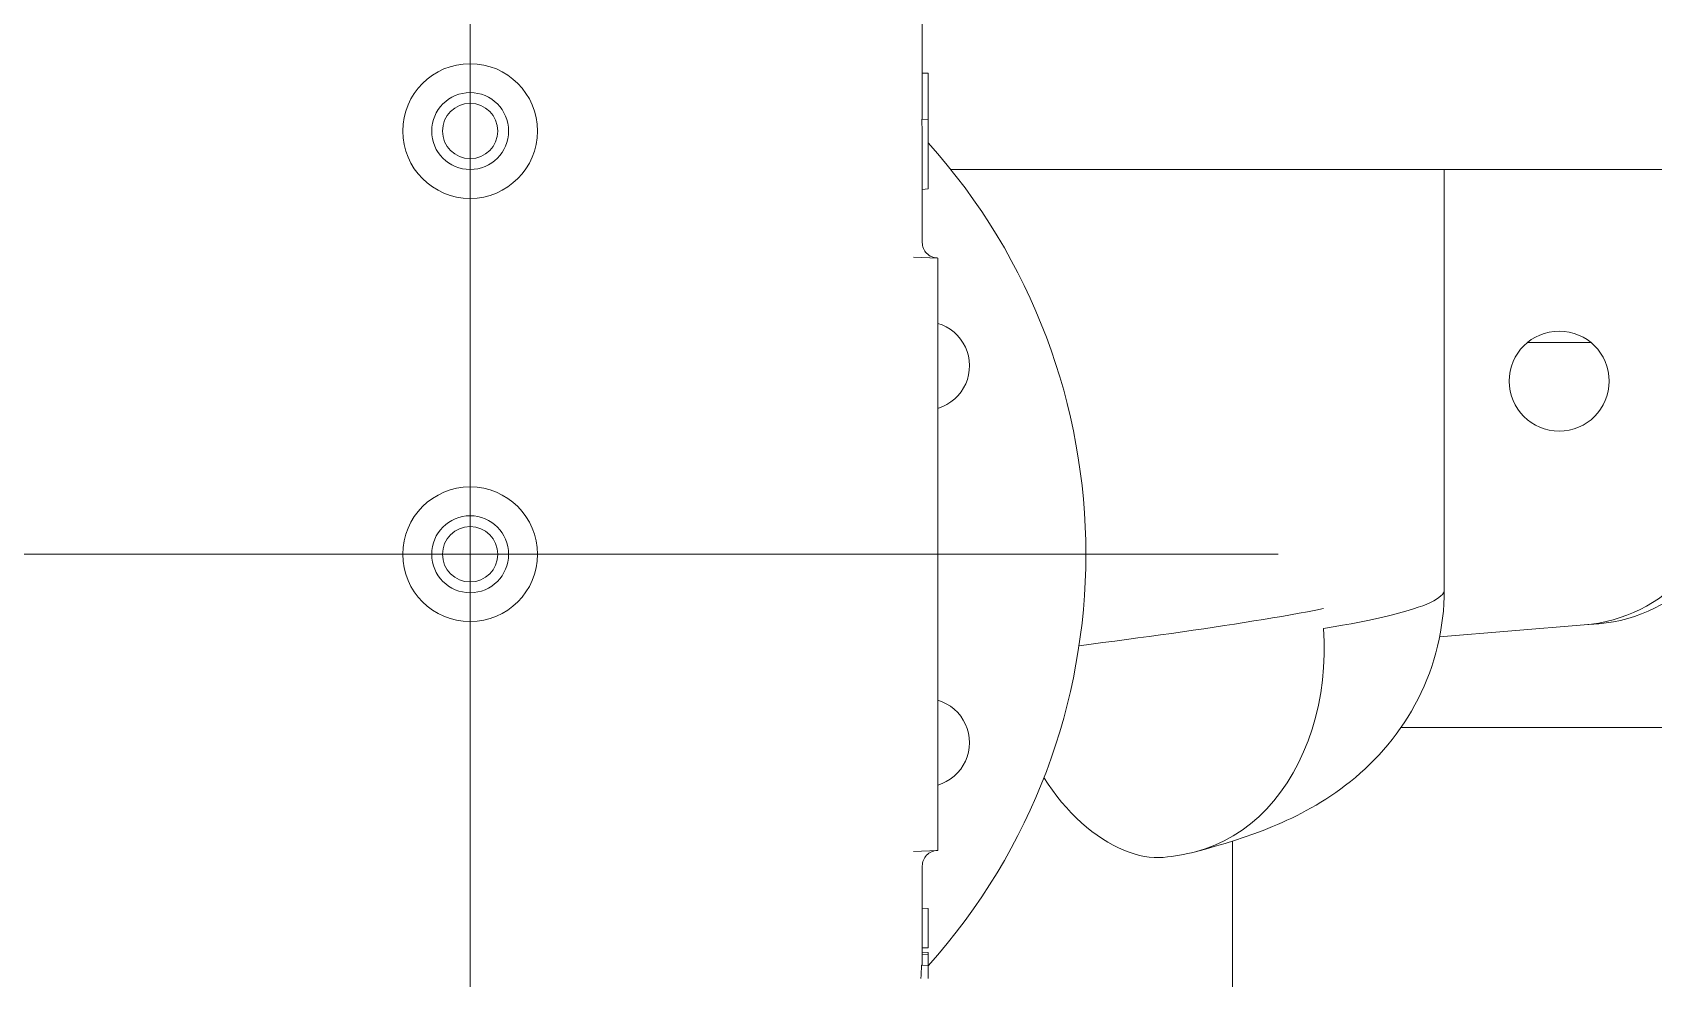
# Model space of a CAD drawing. Extents: x -965262 to 1142518, y -357520 to 71675.
# Drawn here: x -852584 to -852162.8, y -93003.1 to -92757.2 of the extents above; entities that cross this region are included whole.
import ezdxf

# ---------------------------------------------------------------- set-up
doc = ezdxf.new("R2010")
doc.units = 0
doc.header["$LTSCALE"] = 10
doc.layers.get('0').update_dxf_attribs({"linetype": 'CONTINUOUS', "lineweight": 30})
doc.layers.add('Оборудование', color=7, linetype='CONTINUOUS', lineweight=30)

msp = doc.modelspace()

# ---------------------------------------------------------------- hatches: boundary and pattern name
at = {"lineweight": 30, "true_color": 0x1b8828}
h = msp.add_hatch(color=106, dxfattribs=at)
h.dxf.hatch_style = 1
h.paths.add_polyline_path([(-851459.79, -90277.67), (-853359.79, -90277.67), (-853359.79, -94944.84), (-851459.79, -94944.84)])
h.paths.add_polyline_path([(-851559.79, -94844.84), (-853259.79, -94844.84), (-853259.79, -90344.85), (-851559.79, -90344.85)], flags=16)

# ---------------------------------------------------------------- linework, layer by layer
at = {"layer": 'Оборудование', "color": 7, "linetype": 'Continuous', "lineweight": 0}
for p, q in [((-852470.29, -91794.02, -2902.58), (-852470.29, -93102.84, -2902.58)), ((-852680.29, -92892.84, -2902.58), (-852260.29, -92892.84, -2902.58))]:
    msp.add_line(p, q, dxfattribs=at)
at = {"layer": 'Оборудование', "color": 7, "lineweight": 0}
for p, q in [((-852352.79, -92748.68, -2902.58), (-852352.79, -92767.79, -2902.58)), ((-852352.8, -92779.79, -2902.58), (-852352.8, -92767.79, -2902.58)), ((-852351.29, -92767.84, -2902.58), (-852352.8, -92767.79, -2902.58)), ((-852351.29, -92767.84, -2902.58), (-852351.29, -92779.84, -2902.58)), ((-852351.29, -92779.84, -2902.58), (-852352.89, -92779.78, -2902.58)), ((-852351.29, -92779.84, -2902.58), (-852351.29, -92797.84, -2902.58)), ((-852345.39, -92792.84, -2902.58), (-852303.53, -92792.84, -2902.58)), ((-852303.53, -92792.84, -2902.58), (-852159.4, -92792.84, -2902.58)), ((-852217.14, -92792.84, -2902.58), (-852217.14, -92902.05, -2902.58)), ((-852351.29, -92797.84, -2902.58), (-852352.79, -92798.04, -2902.58)), ((-852352.79, -92798.04, -2902.58), (-852352.79, -92811.84, -2902.58)), ((-852352.79, -92811.84, -2902.58), (-852352.77, -92812.22, -2902.58)), ((-852352.77, -92812.22, -2902.58), (-852352.72, -92812.6, -2902.58)), ((-852348.79, -92815.84, -2902.58), (-852355.1, -92815.62, -2902.58)), ((-852352.72, -92812.6, -2902.58), (-852352.63, -92812.97, -2902.58)), ((-852352.63, -92812.97, -2902.58), (-852352.5, -92813.33, -2902.58)), ((-852352.5, -92813.33, -2902.58), (-852352.34, -92813.68, -2902.58)), ((-852352.34, -92813.68, -2902.58), (-852352.14, -92814.02, -2902.58)), ((-852352.14, -92814.02, -2902.58), (-852351.92, -92814.33, -2902.58)), ((-852351.92, -92814.33, -2902.58), (-852351.67, -92814.62, -2902.58)), ((-852351.67, -92814.62, -2902.58), (-852351.39, -92814.88, -2902.58)), ((-852351.39, -92814.88, -2902.58), (-852351.08, -92815.11, -2902.58)), ((-852351.08, -92815.11, -2902.58), (-852350.76, -92815.32, -2902.58)), ((-852350.76, -92815.32, -2902.58), (-852350.41, -92815.49, -2902.58)), ((-852350.41, -92815.49, -2902.58), (-852350.06, -92815.63, -2902.58)), ((-852350.06, -92815.63, -2902.58), (-852349.69, -92815.73, -2902.58)), ((-852349.69, -92815.73, -2902.58), (-852349.31, -92815.8, -2902.58)), ((-852349.31, -92815.8, -2902.58), (-852348.93, -92815.83, -2902.58)), ((-852348.79, -92815.84, -2902.58), (-852348.79, -92817.84, -2902.58)), ((-852348.79, -92817.84, -2902.58), (-852348.79, -92967.84, -2902.58)), ((-852348.79, -92832.82, -2902.58), (-852347.67, -92833.21, -2902.58)), ((-852347.67, -92833.21, -2902.58), (-852346.58, -92833.73, -2902.58)), ((-852346.58, -92833.73, -2902.58), (-852345.53, -92834.37, -2902.58)), ((-852345.53, -92834.37, -2902.58), (-852344.55, -92835.13, -2902.58)), ((-852344.55, -92835.13, -2902.58), (-852343.65, -92835.99, -2902.58)), ((-852343.65, -92835.99, -2902.58), (-852342.85, -92836.94, -2902.58)), ((-852342.85, -92836.94, -2902.58), (-852342.16, -92837.96, -2902.58)), ((-852342.16, -92837.96, -2902.58), (-852341.6, -92839.02, -2902.58)), ((-852341.6, -92839.02, -2902.58), (-852341.16, -92840.12, -2902.58)), ((-852341.16, -92840.12, -2902.58), (-852340.82, -92841.29, -2902.58)), ((-852340.82, -92841.29, -2902.58), (-852340.61, -92842.5, -2902.58)), ((-852195.6, -92837.84, -2902.58), (-852178.98, -92837.84, -2902.58)), ((-852340.59, -92844.99, -2902.58), (-852340.78, -92846.21, -2902.58)), ((-852340.61, -92842.5, -2902.58), (-852340.53, -92843.74, -2902.58)), ((-852340.53, -92843.74, -2902.58), (-852340.59, -92844.99, -2902.58)), ((-852342.06, -92849.58, -2902.58), (-852342.72, -92850.6, -2902.58)), ((-852341.52, -92848.52, -2902.58), (-852342.06, -92849.58, -2902.58)), ((-852341.09, -92847.39, -2902.58), (-852341.52, -92848.52, -2902.58)), ((-852340.78, -92846.21, -2902.58), (-852341.09, -92847.39, -2902.58)), ((-852347.49, -92854.42, -2902.58), (-852348.61, -92854.83, -2902.58)), ((-852346.39, -92853.88, -2902.58), (-852347.49, -92854.42, -2902.58)), ((-852345.35, -92853.21, -2902.58), (-852346.39, -92853.88, -2902.58)), ((-852344.38, -92852.43, -2902.58), (-852345.35, -92853.21, -2902.58)), ((-852343.5, -92851.56, -2902.58), (-852344.38, -92852.43, -2902.58)), ((-852342.72, -92850.6, -2902.58), (-852343.5, -92851.56, -2902.58)), ((-852348.78, -92854.89, -2902.58), (-852348.79, -92854.89, -2902.58)), ((-852348.77, -92854.88, -2902.58), (-852348.78, -92854.88, -2902.58)), ((-852348.78, -92854.88, -2902.58), (-852348.78, -92854.89, -2902.58)), ((-852348.76, -92854.88, -2902.58), (-852348.77, -92854.88, -2902.58)), ((-852348.75, -92854.88, -2902.58), (-852348.76, -92854.88, -2902.58)), ((-852348.74, -92854.87, -2902.58), (-852348.75, -92854.88, -2902.58)), ((-852348.73, -92854.87, -2902.58), (-852348.74, -92854.87, -2902.58)), ((-852348.74, -92854.87, -2902.58), (-852348.74, -92854.87, -2902.58)), ((-852348.72, -92854.87, -2902.58), (-852348.73, -92854.87, -2902.58)), ((-852348.71, -92854.86, -2902.58), (-852348.72, -92854.87, -2902.58)), ((-852348.7, -92854.86, -2902.58), (-852348.71, -92854.86, -2902.58)), ((-852348.71, -92854.86, -2902.58), (-852348.71, -92854.86, -2902.58)), ((-852348.69, -92854.86, -2902.58), (-852348.7, -92854.86, -2902.58)), ((-852348.68, -92854.86, -2902.58), (-852348.69, -92854.86, -2902.58)), ((-852348.67, -92854.85, -2902.58), (-852348.68, -92854.86, -2902.58)), ((-852348.66, -92854.85, -2902.58), (-852348.67, -92854.85, -2902.58)), ((-852348.67, -92854.85, -2902.58), (-852348.67, -92854.85, -2902.58)), ((-852348.65, -92854.85, -2902.58), (-852348.66, -92854.85, -2902.58)), ((-852348.64, -92854.84, -2902.58), (-852348.65, -92854.85, -2902.58)), ((-852348.63, -92854.84, -2902.58), (-852348.64, -92854.84, -2902.58)), ((-852348.64, -92854.84, -2902.58), (-852348.64, -92854.84, -2902.58)), ((-852348.62, -92854.84, -2902.58), (-852348.63, -92854.84, -2902.58)), ((-852348.61, -92854.83, -2902.58), (-852348.62, -92854.84, -2902.58)), ((-852348.61, -92854.83, -2902.58), (-852348.61, -92854.83, -2902.58)), ((-852220.73, -92905.36, -2902.58), (-852219.89, -92904.94, -2902.58)), ((-852219.89, -92904.94, -2902.58), (-852219.16, -92904.52, -2902.58)), ((-852219.16, -92904.52, -2902.58), (-852218.55, -92904.1, -2902.58)), ((-852218.55, -92904.1, -2902.58), (-852218.04, -92903.68, -2902.58)), ((-852218.04, -92903.68, -2902.58), (-852217.65, -92903.27, -2902.58)), ((-852217.65, -92903.27, -2902.58), (-852217.37, -92902.86, -2902.58)), ((-852217.37, -92902.86, -2902.58), (-852217.2, -92902.46, -2902.58)), ((-852217.17, -92903.9, -2902.58), (-852217.25, -92905.74, -2902.58)), ((-852217.2, -92902.46, -2902.58), (-852217.14, -92902.05, -2902.58)), ((-852217.14, -92902.05, -2902.58), (-852217.17, -92903.9, -2902.58)), ((-852264.16, -92909.78, -2902.58), (-852261.75, -92909.37, -2902.58)), ((-852261.75, -92909.37, -2902.58), (-852259.4, -92908.97, -2902.58)), ((-852259.4, -92908.97, -2902.58), (-852257.11, -92908.57, -2902.58)), ((-852257.11, -92908.57, -2902.58), (-852254.87, -92908.17, -2902.58)), ((-852254.87, -92908.17, -2902.58), (-852252.69, -92907.76, -2902.58)), ((-852252.69, -92907.76, -2902.58), (-852250.56, -92907.36, -2902.58)), ((-852250.56, -92907.36, -2902.58), (-852248.5, -92906.96, -2902.58)), ((-852235.03, -92909.61, -2902.58), (-852233.13, -92909.19, -2902.58)), ((-852233.13, -92909.19, -2902.58), (-852231.33, -92908.76, -2902.58)), ((-852231.33, -92908.76, -2902.58), (-852229.64, -92908.34, -2902.58)), ((-852229.64, -92908.34, -2902.58), (-852228.05, -92907.91, -2902.58)), ((-852228.05, -92907.91, -2902.58), (-852226.56, -92907.48, -2902.58)), ((-852226.56, -92907.48, -2902.58), (-852225.18, -92907.06, -2902.58)), ((-852225.18, -92907.06, -2902.58), (-852223.9, -92906.63, -2902.58)), ((-852223.9, -92906.63, -2902.58), (-852222.74, -92906.21, -2902.58)), ((-852222.74, -92906.21, -2902.58), (-852221.68, -92905.78, -2902.58)), ((-852221.68, -92905.78, -2902.58), (-852220.73, -92905.36, -2902.58)), ((-852217.39, -92907.59, -2902.58), (-852217.59, -92909.43, -2902.58)), ((-852217.25, -92905.74, -2902.58), (-852217.39, -92907.59, -2902.58)), ((-852290.88, -92913.8, -2902.58), (-852288.01, -92913.4, -2902.58)), ((-852288.01, -92913.4, -2902.58), (-852285.18, -92913, -2902.58)), ((-852285.18, -92913, -2902.58), (-852282.39, -92912.59, -2902.58)), ((-852282.39, -92912.59, -2902.58), (-852279.64, -92912.19, -2902.58)), ((-852279.64, -92912.19, -2902.58), (-852276.94, -92911.79, -2902.58)), ((-852276.94, -92911.79, -2902.58), (-852274.29, -92911.39, -2902.58)), ((-852274.29, -92911.39, -2902.58), (-852271.68, -92910.98, -2902.58)), ((-852271.68, -92910.98, -2902.58), (-852269.12, -92910.58, -2902.58)), ((-852269.12, -92910.58, -2902.58), (-852266.61, -92910.18, -2902.58)), ((-852266.61, -92910.18, -2902.58), (-852264.16, -92909.78, -2902.58)), ((-852248.5, -92912.12, -2902.58), (-852246.02, -92911.71, -2902.58)), ((-852248.5, -92912.12, -2902.58), (-852248.35, -92915.51, -2902.58)), ((-852246.02, -92911.71, -2902.58), (-852243.63, -92911.29, -2902.58)), ((-852243.63, -92911.29, -2902.58), (-852241.33, -92910.88, -2902.58)), ((-852241.33, -92910.88, -2902.58), (-852239.14, -92910.46, -2902.58)), ((-852239.14, -92910.46, -2902.58), (-852237.04, -92910.04, -2902.58)), ((-852237.04, -92910.04, -2902.58), (-852235.03, -92909.61, -2902.58)), ((-852218.13, -92913.09, -2902.58), (-852218.49, -92914.9, -2902.58)), ((-852180.82, -92911.22, -2902.58), (-852218.37, -92914.34, -2902.58)), ((-852217.83, -92911.26, -2902.58), (-852218.13, -92913.09, -2902.58)), ((-852217.59, -92909.43, -2902.58), (-852217.83, -92911.26, -2902.58)), ((-852180.82, -92911.22, -2902.58), (-852177.03, -92910.9, -2902.58)), ((-852312.07, -92916.62, -2902.58), (-852308.94, -92916.21, -2902.58)), ((-852308.94, -92916.21, -2902.58), (-852305.84, -92915.81, -2902.58)), ((-852305.84, -92915.81, -2902.58), (-852302.77, -92915.41, -2902.58)), ((-852302.77, -92915.41, -2902.58), (-852299.75, -92915.01, -2902.58)), ((-852299.75, -92915.01, -2902.58), (-852296.75, -92914.6, -2902.58)), ((-852296.75, -92914.6, -2902.58), (-852293.8, -92914.2, -2902.58)), ((-852293.8, -92914.2, -2902.58), (-852290.88, -92913.8, -2902.58)), ((-852248.35, -92915.51, -2902.58), (-852248.35, -92918.9, -2902.58)), ((-852218.89, -92916.7, -2902.58), (-852219.35, -92918.49, -2902.58)), ((-852218.49, -92914.9, -2902.58), (-852218.89, -92916.7, -2902.58)), ((-852248.35, -92918.9, -2902.58), (-852248.5, -92922.26, -2902.58)), ((-852220.42, -92922, -2902.58), (-852221.03, -92923.72, -2902.58)), ((-852219.86, -92920.25, -2902.58), (-852220.42, -92922, -2902.58)), ((-852219.35, -92918.49, -2902.58), (-852219.86, -92920.25, -2902.58)), ((-852248.8, -92925.58, -2902.58), (-852249.25, -92928.86, -2902.58)), ((-852248.5, -92922.26, -2902.58), (-852248.8, -92925.58, -2902.58)), ((-852221.69, -92925.43, -2902.58), (-852222.4, -92927.11, -2902.58)), ((-852221.03, -92923.72, -2902.58), (-852221.69, -92925.43, -2902.58)), ((-852249.25, -92928.86, -2902.58), (-852249.86, -92932.09, -2902.58)), ((-852223.96, -92930.4, -2902.58), (-852224.8, -92932.01, -2902.58)), ((-852223.15, -92928.77, -2902.58), (-852223.96, -92930.4, -2902.58)), ((-852222.4, -92927.11, -2902.58), (-852223.15, -92928.77, -2902.58)), ((-852348.79, -92930.79, -2902.58), (-852347.66, -92931.19, -2902.58)), ((-852347.66, -92931.19, -2902.58), (-852346.55, -92931.71, -2902.58)), ((-852346.55, -92931.71, -2902.58), (-852345.49, -92932.36, -2902.58)), ((-852345.49, -92932.36, -2902.58), (-852344.5, -92933.13, -2902.58)), ((-852344.5, -92933.13, -2902.58), (-852343.6, -92934, -2902.58)), ((-852343.6, -92934, -2902.58), (-852342.81, -92934.96, -2902.58)), ((-852249.86, -92932.09, -2902.58), (-852250.6, -92935.25, -2902.58)), ((-852225.69, -92933.59, -2902.58), (-852226.62, -92935.14, -2902.58)), ((-852224.8, -92932.01, -2902.58), (-852225.69, -92933.59, -2902.58)), ((-852342.81, -92934.96, -2902.58), (-852342.13, -92935.98, -2902.58)), ((-852342.13, -92935.98, -2902.58), (-852341.57, -92937.04, -2902.58)), ((-852341.57, -92937.04, -2902.58), (-852341.13, -92938.16, -2902.58)), ((-852341.13, -92938.16, -2902.58), (-852340.8, -92939.35, -2902.58)), ((-852251.49, -92938.33, -2902.58), (-852252.52, -92941.32, -2902.58)), ((-852250.6, -92935.25, -2902.58), (-852251.49, -92938.33, -2902.58)), ((-852228.59, -92938.13, -2902.58), (-852229.62, -92939.57, -2902.58)), ((-852227.58, -92936.65, -2902.58), (-852228.59, -92938.13, -2902.58)), ((-852127.29, -92937.84, -2902.58), (-852228.38, -92937.84, -2902.58)), ((-852226.62, -92935.14, -2902.58), (-852227.58, -92936.65, -2902.58)), ((-852340.6, -92943.08, -2902.58), (-852340.81, -92944.31, -2902.58)), ((-852340.8, -92939.35, -2902.58), (-852340.6, -92940.58, -2902.58)), ((-852340.6, -92940.58, -2902.58), (-852340.53, -92941.83, -2902.58)), ((-852340.53, -92941.83, -2902.58), (-852340.6, -92943.08, -2902.58)), ((-852252.52, -92941.32, -2902.58), (-852253.69, -92944.22, -2902.58)), ((-852231.8, -92942.34, -2902.58), (-852232.94, -92943.67, -2902.58)), ((-852230.7, -92940.97, -2902.58), (-852231.8, -92942.34, -2902.58)), ((-852229.62, -92939.57, -2902.58), (-852230.7, -92940.97, -2902.58)), ((-852341.57, -92946.59, -2902.58), (-852342.13, -92947.67, -2902.58)), ((-852341.13, -92945.48, -2902.58), (-852341.57, -92946.59, -2902.58)), ((-852340.81, -92944.31, -2902.58), (-852341.13, -92945.48, -2902.58)), ((-852255, -92947.01, -2902.58), (-852256.43, -92949.68, -2902.58)), ((-852253.69, -92944.22, -2902.58), (-852255, -92947.01, -2902.58)), ((-852235.29, -92946.21, -2902.58), (-852236.5, -92947.43, -2902.58)), ((-852234.1, -92944.96, -2902.58), (-852235.29, -92946.21, -2902.58)), ((-852232.94, -92943.67, -2902.58), (-852234.1, -92944.96, -2902.58)), ((-852345.51, -92951.29, -2902.58), (-852346.57, -92951.94, -2902.58)), ((-852344.52, -92950.53, -2902.58), (-852345.51, -92951.29, -2902.58)), ((-852343.62, -92949.66, -2902.58), (-852344.52, -92950.53, -2902.58)), ((-852342.82, -92948.7, -2902.58), (-852343.62, -92949.66, -2902.58)), ((-852342.13, -92947.67, -2902.58), (-852342.82, -92948.7, -2902.58)), ((-852320.11, -92952.56, -2902.58), (-852321.19, -92950.88, -2902.58)), ((-852256.43, -92949.68, -2902.58), (-852257.99, -92952.24, -2902.58)), ((-852240.23, -92950.82, -2902.58), (-852241.5, -92951.87, -2902.58)), ((-852238.98, -92949.73, -2902.58), (-852240.23, -92950.82, -2902.58)), ((-852237.73, -92948.6, -2902.58), (-852238.98, -92949.73, -2902.58)), ((-852236.5, -92947.43, -2902.58), (-852237.73, -92948.6, -2902.58)), ((-852347.66, -92952.46, -2902.58), (-852348.79, -92952.85, -2902.58)), ((-852346.57, -92951.94, -2902.58), (-852347.66, -92952.46, -2902.58)), ((-852318.98, -92954.18, -2902.58), (-852320.11, -92952.56, -2902.58)), ((-852317.81, -92955.75, -2902.58), (-852318.98, -92954.18, -2902.58)), ((-852259.67, -92954.66, -2902.58), (-852261.47, -92956.94, -2902.58)), ((-852257.99, -92952.24, -2902.58), (-852259.67, -92954.66, -2902.58)), ((-852246.62, -92955.62, -2902.58), (-852247.9, -92956.46, -2902.58)), ((-852245.34, -92954.74, -2902.58), (-852246.62, -92955.62, -2902.58)), ((-852244.05, -92953.83, -2902.58), (-852245.34, -92954.74, -2902.58)), ((-852242.78, -92952.87, -2902.58), (-852244.05, -92953.83, -2902.58)), ((-852241.5, -92951.87, -2902.58), (-852242.78, -92952.87, -2902.58)), ((-852316.6, -92957.25, -2902.58), (-852317.81, -92955.75, -2902.58)), ((-852315.35, -92958.69, -2902.58), (-852316.6, -92957.25, -2902.58)), ((-852314.07, -92960.06, -2902.58), (-852315.35, -92958.69, -2902.58)), ((-852263.37, -92959.07, -2902.58), (-852265.38, -92961.05, -2902.58)), ((-852261.47, -92956.94, -2902.58), (-852263.37, -92959.07, -2902.58)), ((-852253.02, -92959.47, -2902.58), (-852254.29, -92960.15, -2902.58)), ((-852251.75, -92958.77, -2902.58), (-852253.02, -92959.47, -2902.58)), ((-852250.47, -92958.04, -2902.58), (-852251.75, -92958.77, -2902.58)), ((-852249.19, -92957.27, -2902.58), (-852250.47, -92958.04, -2902.58)), ((-852247.9, -92956.46, -2902.58), (-852249.19, -92957.27, -2902.58)), ((-852312.77, -92961.36, -2902.58), (-852314.07, -92960.06, -2902.58)), ((-852311.44, -92962.6, -2902.58), (-852312.77, -92961.36, -2902.58)), ((-852310.08, -92963.76, -2902.58), (-852311.44, -92962.6, -2902.58)), ((-852308.72, -92964.85, -2902.58), (-852310.08, -92963.76, -2902.58)), ((-852267.49, -92962.87, -2902.58), (-852269.69, -92964.53, -2902.58)), ((-852265.38, -92961.05, -2902.58), (-852267.49, -92962.87, -2902.58)), ((-852261.76, -92963.62, -2902.58), (-852264.22, -92964.61, -2902.58)), ((-852260.52, -92963.1, -2902.58), (-852261.76, -92963.62, -2902.58)), ((-852259.29, -92962.55, -2902.58), (-852260.52, -92963.1, -2902.58)), ((-852258.05, -92961.99, -2902.58), (-852259.29, -92962.55, -2902.58)), ((-852256.8, -92961.4, -2902.58), (-852258.05, -92961.99, -2902.58)), ((-852255.55, -92960.79, -2902.58), (-852256.8, -92961.4, -2902.58)), ((-852254.29, -92960.15, -2902.58), (-852255.55, -92960.79, -2902.58)), ((-852348.79, -92967.84, -2902.58), (-852348.79, -92969.84, -2902.58)), ((-852307.34, -92965.87, -2902.58), (-852308.72, -92964.85, -2902.58)), ((-852305.95, -92966.81, -2902.58), (-852307.34, -92965.87, -2902.58)), ((-852304.57, -92967.66, -2902.58), (-852305.95, -92966.81, -2902.58)), ((-852303.18, -92968.44, -2902.58), (-852304.57, -92967.66, -2902.58)), ((-852274.34, -92967.32, -2902.58), (-852276.78, -92968.44, -2902.58)), ((-852274.12, -92968, -2902.58), (-852276.65, -92968.74, -2902.58)), ((-852271.98, -92966.01, -2902.58), (-852274.34, -92967.32, -2902.58)), ((-852271.62, -92967.22, -2902.58), (-852274.12, -92968, -2902.58)), ((-852272.14, -92967.38, -2902.58), (-852272.14, -93079.84, -2902.58)), ((-852269.69, -92964.53, -2902.58), (-852271.98, -92966.01, -2902.58)), ((-852269.14, -92966.4, -2902.58), (-852271.62, -92967.22, -2902.58)), ((-852266.67, -92965.53, -2902.58), (-852269.14, -92966.4, -2902.58)), ((-852264.22, -92964.61, -2902.58), (-852266.67, -92965.53, -2902.58)), ((-852355.1, -92970.06, -2902.58), (-852348.79, -92969.84, -2902.58)), ((-852352.5, -92972.34, -2902.58), (-852352.63, -92972.7, -2902.58)), ((-852352.34, -92971.99, -2902.58), (-852352.5, -92972.34, -2902.58)), ((-852352.14, -92971.66, -2902.58), (-852352.34, -92971.99, -2902.58)), ((-852351.92, -92971.35, -2902.58), (-852352.14, -92971.66, -2902.58)), ((-852351.67, -92971.06, -2902.58), (-852351.92, -92971.35, -2902.58)), ((-852351.39, -92970.8, -2902.58), (-852351.67, -92971.06, -2902.58)), ((-852351.08, -92970.56, -2902.58), (-852351.39, -92970.8, -2902.58)), ((-852350.76, -92970.36, -2902.58), (-852351.08, -92970.56, -2902.58)), ((-852350.41, -92970.19, -2902.58), (-852350.76, -92970.36, -2902.58)), ((-852350.06, -92970.05, -2902.58), (-852350.41, -92970.19, -2902.58)), ((-852349.69, -92969.94, -2902.58), (-852350.06, -92970.05, -2902.58)), ((-852349.31, -92969.87, -2902.58), (-852349.69, -92969.94, -2902.58)), ((-852348.93, -92969.84, -2902.58), (-852349.31, -92969.87, -2902.58)), ((-852301.79, -92969.14, -2902.58), (-852303.18, -92968.44, -2902.58)), ((-852300.42, -92969.76, -2902.58), (-852301.79, -92969.14, -2902.58)), ((-852299.06, -92970.29, -2902.58), (-852300.42, -92969.76, -2902.58)), ((-852297.71, -92970.73, -2902.58), (-852299.06, -92970.29, -2902.58)), ((-852296.39, -92971.09, -2902.58), (-852297.71, -92970.73, -2902.58)), ((-852295.08, -92971.37, -2902.58), (-852296.39, -92971.09, -2902.58)), ((-852293.81, -92971.56, -2902.58), (-852295.08, -92971.37, -2902.58)), ((-852292.56, -92971.66, -2902.58), (-852293.81, -92971.56, -2902.58)), ((-852291.35, -92971.68, -2902.58), (-852292.56, -92971.66, -2902.58)), ((-852290.16, -92971.61, -2902.58), (-852291.35, -92971.68, -2902.58)), ((-852289.11, -92971.5, -2902.58), (-852290.16, -92971.61, -2902.58)), ((-852288.06, -92971.37, -2902.58), (-852289.11, -92971.5, -2902.58)), ((-852287.01, -92971.21, -2902.58), (-852288.06, -92971.37, -2902.58)), ((-852285.97, -92971.04, -2902.58), (-852287.01, -92971.21, -2902.58)), ((-852284.93, -92970.85, -2902.58), (-852285.97, -92971.04, -2902.58)), ((-852283.89, -92970.63, -2902.58), (-852284.93, -92970.85, -2902.58)), ((-852282.86, -92970.4, -2902.58), (-852283.89, -92970.63, -2902.58)), ((-852281.83, -92970.15, -2902.58), (-852282.86, -92970.4, -2902.58)), ((-852279.28, -92969.39, -2902.58), (-852281.83, -92970.15, -2902.58)), ((-852279.22, -92969.46, -2902.58), (-852281.83, -92970.15, -2902.58)), ((-852276.78, -92968.44, -2902.58), (-852279.28, -92969.39, -2902.58)), ((-852276.65, -92968.74, -2902.58), (-852279.22, -92969.46, -2902.58)), ((-852352.77, -92973.46, -2902.58), (-852352.79, -92973.84, -2902.58)), ((-852352.79, -92973.84, -2902.58), (-852352.79, -92999.65, -2902.58)), ((-852352.72, -92973.08, -2902.58), (-852352.77, -92973.46, -2902.58)), ((-852352.63, -92972.7, -2902.58), (-852352.72, -92973.08, -2902.58)), ((-852351.29, -92984.91, -2902.58), (-852352.79, -92984.85, -2902.58)), ((-852351.29, -92984.91, -2902.58), (-852351.29, -92995.11, -2902.58)), ((-852351.29, -92995.11, -2902.58), (-852352.79, -92995.17, -2902.58)), ((-852351.29, -92996.31, -2902.58), (-852352.79, -92996.22, -2902.58)), ((-852351.29, -92996.91, -2902.58), (-852352.79, -92996.86, -2902.58)), ((-852351.29, -92996.31, -2902.58), (-852351.29, -92996.91, -2902.58)), ((-852351.29, -92999.73, -2902.58), (-852351.29, -92996.91, -2902.58)), ((-852351.29, -92999.73, -2902.58), (-852352.96, -92999.64, -2902.58)), ((-852351.29, -92999.73, -2902.58), (-852351.29, -93003.12, -2902.58))]:
    msp.add_line(p, q, dxfattribs=at)
for centre, radius in [((-852470.29, -92782.84, -2902.58), 17.5), ((-852470.29, -92782.84, -2902.58), 10), ((-852470.29, -92782.84, -2902.58), 7.19), ((-852470.29, -92892.84, -2902.58), 17.5), ((-852470.29, -92892.84, -2902.58), 10), ((-852470.29, -92892.84, -2902.58), 7.19)]:
    msp.add_circle(centre, radius, dxfattribs=at)
for centre, radius, start, end in [((-852470.29, -92892.84, -2902.58), 160, 318.0518, 41.9482), ((-852187.29, -92847.84, -2902.58), 13, 90, 270), ((-852187.29, -92847.84, -2902.58), 13, 270, 90)]:
    msp.add_arc(centre, radius, start, end, dxfattribs=at)
for centre, major_axis, ratio, start_param, end_param in [((-852470.29, -92813.89, -2902.58), (4.57, 438.8), 0.267572, 4.751314, 4.792994), ((-852184.16, -92871.36, -2902.58), (40.18, 2.08), 0.994199, 4.743912, 6.231685), ((-852180.35, -92871.04, -2902.58), (39.92, 3.33), 0.998584, 4.712389, 6.200161), ((-852470.29, -92987.57, -2902.58), (84.1, -86.21), 0.951819, 0.689804, 0.719562)]:
    msp.add_ellipse(centre, major_axis=major_axis, ratio=ratio, start_param=start_param, end_param=end_param, dxfattribs=at)

doc.saveas('drawing.dxf')
